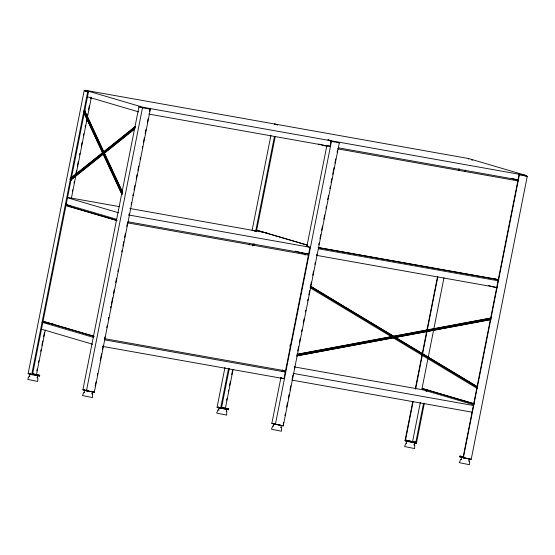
<?xml version="1.0" encoding="UTF-8"?>
<svg xmlns="http://www.w3.org/2000/svg" width="555" height="555" viewBox="0 0 555 555"><rect width="100%" height="100%" fill="white"/><g stroke="black" fill="none" stroke-linecap="round" stroke-linejoin="round"><path stroke-width="0.83" d="M84.769 111.243L84.686 109.314L84.769 111.243L121.524 190.254M32.565 373.626L39.717 375.27L39.558 376.103L28.132 373.661L84.173 90.631L85.747 90.909M526.147 176.067L526.258 175.512L468.621 158.55L274.468 123.973L277.666 124.917L273.449 123.793L85.387 90.305L85.276 90.867L88.481 91.811L71.484 177.655M29.519 376.325L29.963 374.098L37.726 375.666L37.282 377.893L36.963 377.747M31.677 374.701L87.718 91.672L84.173 90.631M71.144 179.355L32.44 374.84L29.235 373.897M36.852 370.809L37.185 369.11M38.538 362.311L38.871 360.611M40.723 351.266L41.056 349.567M41.902 345.314L42.742 341.061M43.581 336.816L44.428 332.563M72.358 191.475L72.698 189.775M74.044 182.977L74.384 181.277M75.896 173.625L76.569 170.225M77.409 165.98L78.255 161.727M79.601 154.928L79.934 153.229M81.28 146.43L82.119 142.177M83.472 135.378L83.805 133.679M85.151 126.88L85.491 125.18M86.33 120.928L86.663 119.228M87.336 115.829L87.676 114.129M88.516 109.883L89.362 105.63M90.708 98.832L91.041 97.132M36.352 375.166L45.267 330.128M69.673 206.883L70.013 205.183M71.359 198.378L87.01 119.332M87.343 117.632L91.388 97.229M149.517 111.645L150.023 109.099L150.37 109.196L94.329 392.225L86.448 390.824L82.903 389.783L138.944 106.754L142.912 107.83L143.017 107.275L85.387 90.305M84.291 392.447L84.735 390.221L85.449 390.283M86.448 390.824L142.489 107.795L138.944 106.754M94.149 391.289L93.982 392.128L86.864 390.859L87.031 390.026M95.162 386.19L96.001 381.944M97.347 375.145L97.68 373.446M100.205 360.694L101.551 353.896M102.397 349.643L103.237 345.39M104.583 338.592L104.923 336.892M106.768 327.54L107.108 325.841M108.454 319.042L108.794 317.342M110.639 307.99L110.979 306.291M111.312 304.591L112.665 297.792M113.504 293.546L114.344 289.294M115.69 282.495L116.536 278.242M117.882 271.444L118.215 269.744M121.753 251.894L122.086 250.194M122.926 245.941L123.772 241.696M124.611 237.443L125.451 233.197M126.797 226.391L127.643 222.146M128.989 215.347L129.322 213.647M131.174 204.296L131.514 202.596M132.86 195.797L133.193 194.097M134.039 189.845L134.879 185.592M136.225 178.793L137.064 174.547M137.911 170.295L138.75 166.042M140.096 159.243L140.429 157.544M142.281 148.199L142.621 146.492M143.461 142.246L144.3 137.994M145.146 133.748L145.986 129.495M147.332 122.697L148.171 118.444M221.507 407.266L228.667 408.917L228.5 409.75L217.074 407.308L224.983 367.354M249.223 244.963L249.556 243.263M252.081 230.519L270.93 135.323M218.344 406.704L218.184 407.543L221.383 408.48L229.291 368.548M218.462 409.972L218.906 407.745L225.954 409.25M220.619 408.348L228.528 368.402M252.768 246.011L253.101 244.311M255.626 231.56L274.475 136.363M253.697 245.303L254.03 243.603M256.389 231.699L275.238 136.502M226.634 400.21L226.974 398.511M228.32 391.705L228.66 390.005M229.499 385.76L230.339 381.507M231.685 374.708L232.531 370.462M225.462 407.974L233.038 369.72M226.232 411.539L226.669 409.312M338.973 142.739L339.313 142.843L283.272 425.872L271.846 423.423L280.934 377.532M282.113 371.579L282.453 369.88M305.174 255.14L305.507 253.441M306.853 246.635L326.881 145.493M273.24 426.094L273.677 423.867L280.726 425.373M289.911 346.237L290.244 344.551M102.717 346.41L283.966 378.683L285.291 372.003L282.093 371.059L283.106 371.239M104.423 338.647L285.513 370.893L308.448 255.064L307.99 254.932M128.267 221.833L308.663 253.954L309.988 247.273L306.79 246.33L307.803 246.51M148.726 114.052L329.975 146.326L331.078 140.762L327.88 139.818L332.098 140.942L526.258 175.512M275.391 424.471L331.432 141.442L339.313 142.843M281.44 425.435L281.003 427.662L280.677 427.51M283.265 424.089L283.598 422.39M284.944 415.584L285.284 413.884M286.63 407.086L287.469 402.84M288.309 398.587L289.155 394.334M289.994 390.089L290.834 385.836M292.18 379.037L293.026 374.785M294.372 367.986L294.705 366.286M297.737 350.989L298.576 346.736M299.423 342.49L300.262 338.238M301.608 331.439L301.941 329.739M303.287 322.941L304.133 318.688M305.479 311.889L305.812 310.19M307.664 300.838L308.004 299.138M308.844 294.885L309.683 290.64M310.529 286.387L311.369 282.141M312.715 275.335L313.554 271.09M314.9 264.291L315.24 262.591M316.586 255.793L316.926 254.086M318.771 244.741L319.111 243.041M319.951 238.789L320.79 234.536M321.636 230.29L322.476 226.038M323.822 219.239L324.661 214.993M326.014 208.187L326.347 206.488M327.693 199.689L328.532 195.443M329.885 188.638L330.218 186.938M331.058 182.692L331.904 178.439M332.743 174.194L334.089 167.388M334.929 163.142L335.775 158.89M337.121 152.091L337.454 150.391M424.346 403.27L416.437 443.216L405.011 440.767L412.754 401.674M415.279 388.923L426.552 331.973M426.892 330.274L437.493 276.73M458.534 170.489L458.867 168.789M405.358 440.871L413.093 401.785M415.619 389.034L427.066 331.238M427.399 329.538L437.839 276.841M458.874 170.586L459.214 168.886M406.406 443.438L406.843 441.211L414.606 442.779L414.169 445.006L413.843 444.853M408.556 441.815L408.723 440.975L405.525 440.032L415.841 442.245L408.723 440.975M474.241 403.867L422.043 388.5L433.594 330.163M433.927 328.477L443.972 277.75M464.951 171.8L465.284 170.114M412.636 441.301L420.343 402.396M473.88 404.817L422.834 389.797L423.056 388.68L422.043 388.5M468.517 159.105L468.621 158.55M415.674 443.077L423.583 403.145M425.935 391.247L426.275 389.548M426.705 391.372L427.038 389.672M524.413 175.47L527.25 176.31L471.209 459.339L459.783 456.89L459.949 456.057L463.904 456.758M461.177 459.561L461.614 457.334L462.329 457.389M527.25 176.31L519.029 174.804L462.988 457.833L470.106 459.103M463.328 457.937L519.369 174.901L519.029 174.804M70.721 180.652L71.255 179.501L75.293 176.268M71.255 179.501L70.887 180.118L134.837 128.913M70.769 178.079L135.392 126.339M69.729 179.23L135.697 126.415M89.709 163.663L91.055 162.587M111.923 145.882L113.269 144.799M70.797 179.438L135.42 127.699M76.639 175.193L77.984 174.117M79.337 173.035L80.683 171.96M82.702 170.343L102.897 154.172M104.916 152.556L106.262 151.48M107.608 150.398L125.784 135.85M127.13 134.768L128.476 133.693M129.821 132.617L134.532 128.843M296.849 354.319L391.934 336.517M393.627 336.198L491.265 317.925M297.189 354.416L490.759 318.188M297.438 355.186L491.008 318.958M297.008 355.762L393.793 337.641M397.186 337.01L490.578 319.527M296.502 356.019L490.918 319.631M29.783 376.283L28.964 376.214L27.75 379.44L37.733 381.458L37.837 378.004L37.469 377.837M84.554 392.406L83.736 392.336L82.522 395.562L92.505 397.581L92.609 394.126L92.241 393.96M219.183 410.027L217.914 409.861L216.693 413.087L226.676 415.105L226.78 411.65L226.412 411.477M273.504 426.046L272.685 425.983L271.464 429.209L281.447 431.228L281.558 427.773L281.184 427.6M406.669 443.389L405.851 443.32L404.63 446.553L414.613 448.572L414.724 445.117L414.349 444.943M461.441 459.512L460.622 459.443L459.401 462.676L469.384 464.695L469.495 461.24L469.121 461.066M87.718 91.672L88.481 91.811M471.715 160.048L472.478 160.187M143.017 107.275L331.078 140.762M142.489 107.795L150.37 109.196M338.654 147.873L518.342 179.869M337.579 148.837L518.356 180.972M67.703 197.427L119.609 206.668M129.821 208.486L252.358 230.311L255.564 231.248L256.576 231.428L253.378 230.492L267.004 232.913M318.424 247.565L498.806 279.685M318.036 247.551L498.411 279.671M128.739 215L309.988 247.273M318.667 248.82L498.355 280.816M65.532 203.956L67.231 204.261M316.496 255.349L497.03 287.497M127.352 222.819L308.448 255.064M42.152 322.011L53.218 323.974M294.247 366.897L422.834 389.797M104.888 339.882L285.291 372.003M293.123 373.397L473.658 405.545M291.798 380.078L472.333 412.226M32.606 374.001L39.717 375.27M221.549 407.647L228.667 408.917M28.132 373.661L30.497 374.084M217.074 407.308L218.649 407.585M405.011 440.767L407.377 441.19M82.903 389.783L85.269 390.2M271.846 423.423L274.212 423.847M459.783 456.89L462.155 457.313M282.925 425.775L272.609 423.562M515.054 179.286L518.342 180.257M511.564 178.377L518.155 180.32M330.253 141.005L331.855 141.476M327.575 145.618L329.975 146.326M318.716 144.071L327.186 146.451M87.579 96.847L138.625 111.874M492.812 278.388L498.577 280.088M494.567 287.157L497.037 287.885M488.608 285.52L496.843 287.941M256.271 230.048L306.811 244.922M256.084 230.11L307.456 245.227M306.263 253.246L308.663 253.954M301.421 252.761L305.541 253.975M295.468 251.131L305.347 254.037M67.592 197.788L118.638 212.815M65.448 204.233L116.488 219.253M65.421 205.281L116.46 220.307M66.052 205.586L117.091 220.612M423.056 388.68L474.102 403.707M285.055 370.754L285.513 370.893M280.768 377.747L283.966 378.683M42.499 321.109L93.871 336.233M42.291 321.165L94.156 336.434M42.069 322.282L93.115 337.308M41.569 329.205L92.616 344.232M414.072 442.606L416.437 443.216M459.949 456.057L463.154 457.001M469.079 458.714L471.209 459.339M226.898 409.278L228.5 409.75M281.329 425.303L283.272 425.872M37.15 375.402L39.558 376.103M92.38 391.657L94.329 392.225M83.666 389.915L86.864 390.859M461.614 457.334L469.377 458.902L468.94 461.129L468.614 460.976M84.735 390.221L92.498 391.788L92.054 394.015L91.735 393.863M310.356 286.075L477.598 386.842M310.751 286.422L394.376 336.802M395.854 337.697L477.258 386.738M310.176 286.769L477.418 387.536M310.051 287.712L477.293 388.479M84.658 110.584L122.502 191.933M84.256 111.229L122.468 193.362M83.25 110.972L122.183 194.673M83.729 112.422L121.933 194.555"/></g></svg>
